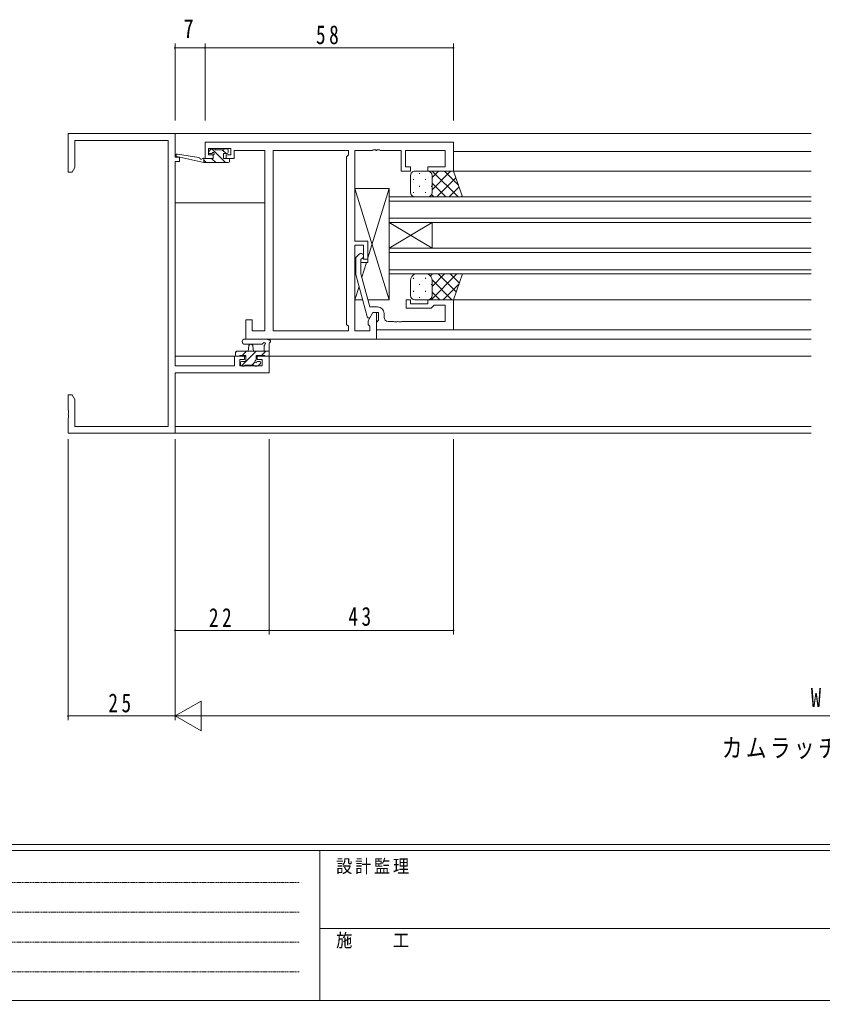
# Model space of a CAD drawing. Units: millimetres on the paper. Extents: x -397 to 397, y -282 to 282.
# Drawn here: x -206.5 to -19, y -282.1 to -53.1 of the extents above; entities that cross this region are included whole.
import ezdxf
from ezdxf.enums import TextEntityAlignment as Align

# ---------------------------------------------------------------- set-up
doc = ezdxf.new("R2010")
doc.units = ezdxf.units.MM
doc.linetypes.add('USER1', pattern=[0.375, 0.25, -0.125])
for name, color, linetype, lineweight in [('0-1_YKK_ZWAK', 7, 'Continuous', 18), ('0-3_YKK_11', 7, 'Continuous', 18), ('0-4_YKK_12', 2, 'Continuous', 18), ('0-5_YKK_13', 4, 'Continuous', 18), ('0-6_YKK_D', 6, 'Continuous', 18)]:
    doc.layers.add(name, color=color, linetype=linetype, lineweight=lineweight)
doc.layers.add('0-2_USER1', color=7, linetype='Continuous')
doc.styles.add('ＭＳ ゴシック', font='')
doc.styles.get('ＭＳ ゴシック').set_extended_font_data('MS Gothic')

msp = doc.modelspace()

# ---------------------------------------------------------------- linework, layer by layer
at = {"layer": '0-1_YKK_ZWAK'}
for p, q in [((376.092, -245.688), (-393.908, -245.688)), ((338.292, -247.088), (-393.908, -247.088)), ((-136.308, -247.088), (-136.308, -282.088)), ((-136.308, -265.287), (-7.508, -265.287)), ((-393.908, -282.088), (338.292, -282.088))]:
    msp.add_line(p, q, dxfattribs=at)
at = {"layer": '0-1_YKK_ZWAK', "linetype": 'USER1'}
for p, q in [((-389.31, -254.6), (-141.117, -254.6)), ((-389.31, -261.529), (-141.117, -261.529)), ((-389.31, -268.457), (-141.117, -268.457)), ((-389.31, -275.386), (-141.117, -275.386))]:
    msp.add_line(p, q, dxfattribs=at)
at = {"layer": '0-3_YKK_11'}
for p, q in [((-195.151, -79.688), (-170.151, -79.688)), ((-171.781, -81.318), (-193.521, -81.318)), ((-171.781, -148.058), (-171.781, -81.318)), ((-163.151, -85.488), (-163.151, -81.688)), ((-163.151, -81.688), (-105.151, -81.688)), ((-162.351, -83.188), (-162.351, -84.688)), ((-157.151, -83.188), (-162.351, -83.188)), ((-162.351, -84.688), (-161.251, -84.688)), ((-161.251, -84.688), (-161.251, -85.488)), ((-149.151, -83.618), (-156.351, -83.618)), ((-149.151, -125.758), (-149.151, -83.618)), ((-129.651, -83.618), (-147.221, -83.618)), ((-147.221, -83.618), (-147.221, -125.758)), ((-147.221, -83.618), (-147.221, -125.758)), ((-124.109, -83.618), (-128.151, -83.618)), ((-128.151, -83.618), (-128.151, -104.788)), ((-107.081, -83.618), (-116.351, -83.618)), ((-170.151, -86.188), (-170.151, -133.958)), ((-161.251, -85.488), (-163.151, -85.488)), ((-130.081, -124.258), (-130.081, -85.118)), ((-128.151, -105.788), (-128.151, -125.758)), ((-127.175, -107.863), (-127.951, -108.639)), ((-127.951, -108.639), (-127.951, -112.584)), ((-126.751, -109.136), (-126.327, -108.712)), ((-126.751, -112.426), (-126.751, -109.136)), ((-127.951, -112.584), (-125.244, -122.688)), ((-124.671, -120.188), (-126.751, -112.426)), ((-105.151, -125.488), (-105.151, -118.488)), ((-122.851, -120.188), (-124.671, -120.188)), ((-116.151, -120.488), (-110.351, -120.488)), ((-111.151, -119.488), (-115.151, -119.488)), ((-107.081, -119.788), (-107.081, -123.558)), ((-125.244, -122.688), (-124.644, -122.688)), ((-125.081, -123.445), (-123.951, -121.488)), ((-125.081, -124.258), (-125.081, -123.445)), ((-124.644, -122.688), (-123.951, -121.488)), ((-123.951, -121.488), (-123.151, -121.488)), ((-123.951, -121.488), (-122.651, -121.488)), ((-123.151, -121.488), (-123.151, -127.688)), ((-122.651, -121.488), (-122.651, -123.288)), ((-121.351, -122.558), (-121.351, -121.688)), ((-107.081, -123.558), (-117.193, -123.558)), ((-152.151, -125.758), (-149.151, -125.758)), ((-147.221, -125.758), (-129.651, -125.758)), ((-128.151, -125.758), (-124.651, -125.758)), ((-124.651, -124.688), (-125.081, -124.258)), ((-124.651, -125.758), (-124.651, -124.688)), ((-123.151, -125.488), (-105.151, -125.488)), ((-123.151, -127.688), (-153.651, -127.688)), ((-156.251, -133.958), (-156.251, -131.688)), ((-155.051, -132.488), (-155.051, -133.958)), ((-150.951, -131.688), (-148.151, -131.688)), ((-149.781, -133.958), (-149.781, -132.488)), ((-148.151, -131.688), (-148.151, -135.588)), ((-170.151, -133.958), (-156.251, -133.958)), ((-155.051, -133.958), (-149.781, -133.958)), ((-170.151, -135.588), (-170.151, -149.688)), ((-148.151, -135.588), (-170.151, -135.588)), ((-193.521, -141.779), (-193.521, -148.058)), ((-193.521, -148.058), (-171.781, -148.058)), ((-170.151, -149.688), (-195.151, -149.688))]:
    msp.add_line(p, q, dxfattribs=at)
for points in [[(-193.521, -81.318), (-193.521, -87.596), (-194.151, -88.688), (-195.151, -88.688), (-195.151, -79.688)], [(-170.151, -79.688), (-170.151, -85.188), (-169.151, -85.188), (-169.151, -86.188), (-170.151, -86.188)], [(-105.151, -81.688), (-105.151, -88.488), (-111.151, -88.488), (-111.151, -87.488), (-107.081, -87.488), (-107.081, -83.618)], [(-156.351, -83.618), (-156.351, -84.418), (-156.351, -85.488), (-158.251, -85.488), (-158.251, -84.688), (-157.151, -84.688), (-157.151, -83.188)], [(-130.081, -85.118), (-129.651, -84.688), (-129.651, -83.618)], [(-116.351, -83.618), (-116.351, -87.488), (-115.151, -87.488), (-115.151, -88.488), (-117.351, -88.488), (-117.351, -83.618), (-122.193, -83.618), (-122.376, -83.498), (-122.926, -83.498), (-123.109, -83.618), (-123.193, -83.618), (-123.376, -83.498), (-123.926, -83.498), (-124.109, -83.618)], [(-128.151, -104.788), (-125.151, -104.788), (-125.151, -108.988), (-126.151, -108.988), (-126.151, -105.788), (-128.151, -105.788)], [(-115.151, -119.488), (-115.151, -118.488), (-116.151, -118.488), (-116.151, -120.488)], [(-105.151, -118.488), (-111.151, -118.488), (-111.151, -119.488)], [(-110.351, -120.488), (-109.851, -119.988), (-109.651, -119.788), (-107.081, -119.788)], [(-153.651, -127.688), (-153.651, -123.188), (-152.151, -123.188), (-152.151, -125.758)], [(-122.651, -123.288), (-122.851, -123.488), (-123.151, -123.788), (-123.151, -125.488)], [(-117.193, -123.558), (-117.376, -123.678), (-117.926, -123.678), (-118.109, -123.558), (-118.193, -123.558), (-118.376, -123.678), (-118.926, -123.678), (-119.109, -123.558), (-120.351, -123.558)], [(-129.651, -125.758), (-129.651, -124.688), (-130.081, -124.258)], [(-156.251, -131.688), (-153.951, -131.688), (-153.951, -132.488), (-155.051, -132.488)], [(-149.781, -132.488), (-150.951, -132.488), (-150.951, -131.688)], [(-195.031, -144.413), (-195.151, -144.229), (-195.151, -140.688), (-194.151, -140.688), (-193.521, -141.779)], [(-195.151, -149.688), (-195.151, -146.146), (-195.031, -145.963), (-195.031, -145.413), (-195.151, -145.229), (-195.151, -145.146), (-195.031, -144.963), (-195.031, -144.413)]]:
    msp.add_lwpolyline(points, dxfattribs=at)
for centre, radius, start, end in [((-126.751, -108.288), 0.6, 314.99999, 135.00001), ((-122.851, -121.688), 1.5, 0.00001, 89.99999), ((-120.351, -122.558), 1, 180.00001, 269.99999)]:
    msp.add_arc(centre, radius, start, end, dxfattribs=at)
at = {"layer": '0-4_YKK_12'}
for p, q in [((-170.451, -79.688), (-21.651, -79.688)), ((-147.221, -83.888), (-147.221, -125.458)), ((-105.151, -83.888), (-21.651, -83.888)), ((-169.651, -85.095), (-169.651, -85.188)), ((-105.531, -88.488), (-21.651, -88.488)), ((-170.151, -95.888), (-149.151, -95.888)), ((-120.151, -94.488), (-120.151, -100.488)), ((-21.651, -94.488), (-120.151, -94.488)), ((-120.151, -95.488), (-21.651, -95.488)), ((-21.651, -99.488), (-120.151, -99.488)), ((-120.151, -100.488), (-120.151, -106.488)), ((-120.151, -100.488), (-110.151, -106.488)), ((-120.151, -106.488), (-110.151, -100.488)), ((-120.151, -100.488), (-21.651, -100.488)), ((-110.151, -100.488), (-110.151, -106.488)), ((-120.151, -106.488), (-120.151, -112.488)), ((-21.651, -106.488), (-120.151, -106.488)), ((-120.151, -107.488), (-21.651, -107.488)), ((-21.651, -111.488), (-120.151, -111.488)), ((-120.151, -112.488), (-21.651, -112.488)), ((-105.651, -118.488), (-21.651, -118.488)), ((-105.451, -125.488), (-21.651, -125.488)), ((-147.221, -127.688), (-21.651, -127.688)), ((-170.151, -131.688), (-153.651, -131.688)), ((-151.251, -131.688), (-21.651, -131.688)), ((-170.151, -148.058), (-21.651, -148.058)), ((-170.451, -149.688), (-21.651, -149.688))]:
    msp.add_line(p, q, dxfattribs=at)
at = {"layer": '0-5_YKK_13'}
for p, q in [((-164.564, -85.307), (-169.603, -84.491)), ((-161.765, -83.375), (-162.265, -83.875)), ((-162.053, -84.388), (-161.714, -84.388)), ((-158.369, -86.488), (-161.569, -83.288)), ((-160.953, -83.288), (-161.553, -83.288)), ((-158.753, -83.488), (-160.753, -83.488)), ((-158.224, -84.388), (-159.124, -83.488)), ((-158.053, -83.288), (-158.553, -83.288)), ((-157.753, -84.088), (-157.753, -83.588)), ((-163.451, -86.488), (-169.717, -85.08)), ((-163.451, -85.488), (-163.538, -85.473)), ((-163.451, -86.488), (-163.451, -85.488)), ((-161.253, -85.488), (-163.451, -85.488)), ((-162.859, -86.488), (-163.451, -85.896)), ((-157.753, -86.488), (-163.451, -86.488)), ((-160.614, -86.488), (-161.614, -85.488)), ((-161.253, -84.849), (-161.253, -85.488)), ((-157.753, -85.488), (-158.853, -85.488)), ((-157.453, -86.188), (-157.453, -85.788)), ((-114.151, -88.488), (-111.151, -88.488)), ((-113.071, -88.908), (-113.071, -89.108)), ((-105.151, -88.488), (-111.151, -88.488)), ((-110.151, -89.98), (-108.658, -88.488)), ((-110.151, -92.809), (-105.83, -88.488)), ((-104.078, -94.488), (-110.078, -88.488)), ((-103.985, -91.752), (-107.25, -88.488)), ((-103.008, -94.488), (-105.151, -88.488)), ((-115.151, -93.488), (-115.151, -89.488)), ((-114.486, -90.323), (-114.486, -90.523)), ((-111.656, -90.323), (-111.656, -90.523)), ((-110.151, -89.488), (-110.151, -93.088)), ((-110.151, -89.488), (-110.151, -93.488)), ((-106.907, -94.488), (-110.151, -91.243)), ((-109.001, -94.488), (-104.585, -90.072)), ((-120.151, -92.488), (-128.151, -92.488)), ((-128.151, -92.488), (-128.151, -104.788)), ((-120.151, -118.488), (-128.151, -92.488)), ((-120.151, -92.488), (-125.151, -108.738)), ((-120.151, -118.488), (-120.151, -92.488)), ((-114.486, -93.353), (-114.486, -93.553)), ((-113.071, -91.938), (-113.071, -92.138)), ((-111.656, -93.353), (-111.656, -93.553)), ((-110.241, -91.938), (-110.241, -92.138)), ((-106.173, -94.488), (-103.841, -92.156)), ((-120.151, -117.888), (-120.151, -93.888)), ((-111.151, -94.488), (-114.151, -94.488)), ((-111.151, -94.488), (-103.008, -94.488)), ((-109.735, -94.488), (-110.267, -93.955)), ((-103.345, -94.488), (-103.097, -94.24)), ((-127.951, -109.788), (-128.151, -109.788)), ((-127.951, -109.788), (-128.151, -109.788)), ((-128.151, -109.788), (-128.151, -118.488)), ((-125.474, -109.788), (-126.535, -113.234)), ((-115.151, -113.988), (-115.151, -117.488)), ((-114.486, -113.623), (-114.486, -113.423)), ((-111.151, -112.488), (-114.151, -112.488)), ((-111.656, -113.623), (-111.656, -113.423)), ((-110.497, -112.954), (-110.031, -112.488)), ((-110.374, -118.488), (-104.374, -112.488)), ((-110.151, -115.436), (-107.202, -112.488)), ((-105.534, -118.488), (-110.151, -113.871)), ((-110.151, -117.488), (-110.151, -113.988)), ((-104.508, -116.686), (-108.706, -112.488)), ((-103.763, -114.602), (-105.877, -112.488)), ((-103.019, -112.517), (-103.049, -112.488)), ((-127.199, -115.392), (-128.151, -118.488)), ((-114.486, -116.653), (-114.486, -116.453)), ((-113.071, -115.038), (-113.071, -114.838)), ((-111.656, -116.653), (-111.656, -116.453)), ((-110.241, -115.038), (-110.241, -114.838)), ((-108.362, -118.488), (-110.151, -116.699)), ((-107.546, -118.488), (-103.821, -114.763)), ((-128.151, -118.488), (-126.369, -118.488)), ((-125.127, -118.488), (-120.151, -118.488)), ((-114.151, -118.488), (-111.151, -118.488)), ((-113.071, -118.068), (-113.071, -117.868)), ((-110.241, -117.902), (-110.241, -117.868)), ((-153.879, -127.688), (-148.717, -127.688)), ((-155.691, -130.488), (-156.051, -130.848)), ((-148.151, -130.488), (-155.751, -130.488)), ((-151.201, -130.488), (-154.675, -133.961)), ((-153.446, -130.488), (-154.446, -131.488)), ((-153.879, -128.888), (-149.918, -128.89)), ((-153.051, -130.488), (-152.949, -129.343)), ((-151.851, -130.488), (-151.953, -129.343)), ((-148.956, -130.488), (-149.956, -131.488)), ((-149.351, -129.307), (-149.351, -130.488)), ((-148.151, -131.388), (-148.151, -128.707)), ((-156.051, -130.788), (-156.051, -131.388)), ((-155.751, -131.688), (-155.151, -131.688)), ((-151.251, -132.427), (-151.251, -131.488)), ((-151.251, -131.488), (-149.251, -131.488)), ((-149.051, -131.688), (-148.451, -131.688)), ((-154.851, -133.188), (-154.851, -133.688)), ((-154.551, -133.988), (-154.051, -133.988)), ((-153.851, -133.788), (-151.751, -133.788)), ((-151.472, -133.004), (-152.256, -133.788)), ((-151.551, -133.988), (-150.951, -133.988)), ((-150.451, -132.888), (-150.79, -132.888)), ((-150.739, -133.9), (-150.239, -133.4))]:
    msp.add_line(p, q, dxfattribs=at)
for points in [[(-158.853, -85.488), (-158.853, -84.388), (-158.053, -84.388)], [(-128.151, -104.788), (-125.151, -104.788), (-125.151, -109.788), (-126.751, -109.788)], [(-111.151, -112.488), (-103.008, -112.488), (-105.151, -118.488), (-111.151, -118.488)], [(-154.951, -131.488), (-153.651, -131.488), (-153.651, -132.888), (-154.551, -132.888)]]:
    msp.add_lwpolyline(points, dxfattribs=at)
for centre, radius, start, end in [((-169.651, -84.788), 0.3, 80.80246, 257.34138), ((-162.053, -84.088), 0.3, 135, 270), ((-161.553, -83.588), 0.3, 90, 135), ((-161.714, -84.088), 0.3, 270, 326.94427), ((-161.253, -84.388), 0.25, 303.05573, 146.94427), ((-160.953, -84.849), 0.3, 123.05573, 180), ((-160.953, -83.488), 0.2, 0, 90), ((-158.553, -83.488), 0.2, 90, 180), ((-158.053, -83.588), 0.3, 0, 90), ((-158.053, -84.088), 0.3, 270, 0), ((-164.612, -85.603), 0.3, 20.80246, 80.80246), ((-164.051, -85.39), 0.3, 200.80246, 320.80246), ((-163.586, -85.77), 0.3, 80.80246, 140.80246), ((-157.753, -85.788), 0.3, 0, 90), ((-157.753, -86.188), 0.3, 270, 0), ((-114.151, -89.488), 1, 89.9999, 179.9999), ((-111.151, -89.488), 1, 359.9999, 89.9999), ((-114.151, -93.488), 1, 179.9999, 269.9999), ((-111.151, -93.488), 1, 269.9999, 359.9999), ((-113.619, -113.926), 1.534, 110.30881, 182.3117), ((-111.683, -113.926), 1.534, 357.68843, 69.69136), ((-114.151, -117.488), 1, 180.0001, 270.0001), ((-111.151, -117.488), 1, 270.0001, 0.0001), ((-153.879, -128.288), 0.6, 89.95977, 269.95977), ((-148.717, -127.988), 0.3, 40.52878, 90), ((-148.261, -127.598), 0.3, 220.52878, 280.52878), ((-148.151, -128.188), 0.3, 300, 100.52878), ((-155.751, -130.788), 0.3, 90, 180), ((-152.451, -129.388), 0.5, 5.09207, 174.90793), ((-149.918, -128.59), 0.3, 269.95977, 340.81024), ((-149.351, -128.788), 0.3, 300, 160.81024), ((-149.051, -129.307), 0.3, 120, 180), ((-147.851, -128.707), 0.3, 120, 180), ((-155.751, -131.388), 0.3, 180, 270), ((-155.151, -131.488), 0.2, 270, 0), ((-151.251, -132.888), 0.25, 123.05573, 326.94427), ((-151.551, -132.427), 0.3, 303.05573, 0), ((-149.051, -131.488), 0.2, 180, 270), ((-148.451, -131.388), 0.3, 270, 0), ((-154.551, -133.188), 0.3, 90, 180), ((-154.551, -133.688), 0.3, 180, 270), ((-154.051, -133.788), 0.2, 270, 0), ((-151.551, -133.788), 0.2, 180, 270), ((-150.79, -133.188), 0.3, 90, 146.94427), ((-150.951, -133.688), 0.3, 270, 315), ((-150.451, -133.188), 0.3, 315, 90)]:
    msp.add_arc(centre, radius, start, end, dxfattribs=at)
at = {"layer": '0-6_YKK_D'}
for p, q in [((-170.151, -76.688), (-170.151, -58.688)), ((-163.151, -76.688), (-163.151, -58.688)), ((-163.151, -76.688), (-163.151, -58.688)), ((-105.151, -76.688), (-105.151, -58.688)), ((-163.151, -59.688), (-170.151, -59.688)), ((-105.151, -59.688), (-163.151, -59.688)), ((-195.151, -151.058), (-195.151, -216.688)), ((-170.151, -151.058), (-170.151, -196.688)), ((-170.151, -151.058), (-170.151, -216.688)), ((-170.151, -151.058), (-170.151, -216.688)), ((-148.151, -151.058), (-148.151, -196.688)), ((-148.151, -151.058), (-148.151, -196.688)), ((-105.151, -151.058), (-105.151, -196.688)), ((-148.151, -195.688), (-170.151, -195.688)), ((-105.151, -195.688), (-148.151, -195.688)), ((-170.151, -215.688), (-164.089, -212.188)), ((-164.089, -219.188), (-164.089, -212.188)), ((-170.151, -215.688), (-164.089, -219.188)), ((122.849, -215.688), (-163.151, -215.688))]:
    msp.add_line(p, q, dxfattribs=at)
msp.add_lwpolyline([(-195.151, -215.688), (-170.151, -215.688), (-158.027, -215.688)], dxfattribs=at)
for centre, start, end in [((-170.151, -59.688), 0, 180), ((-170.151, -59.688), 180, 0), ((-163.151, -59.688), 0, 180), ((-163.151, -59.688), 0, 180), ((-163.151, -59.688), 180, 0), ((-163.151, -59.688), 180, 0), ((-105.151, -59.688), 0, 180), ((-105.151, -59.688), 180, 0), ((-170.151, -195.688), 0, 180), ((-170.151, -195.688), 180, 0), ((-148.151, -195.688), 0, 180), ((-148.151, -195.688), 0, 180), ((-148.151, -195.688), 180, 0), ((-148.151, -195.688), 180, 0), ((-105.151, -195.688), 0, 180), ((-105.151, -195.688), 180, 0), ((-195.151, -215.688), 0, 180), ((-195.151, -215.688), 180, 0)]:
    msp.add_arc(centre, 0.106, start, end, dxfattribs=at)

# ---------------------------------------------------------------- texts
at = {"layer": '0-1_YKK_ZWAK', "char_height": 3.079, "attachment_point": 7, "style": 'ＭＳ ゴシック'}
for s, insert in [('\\T1.17;\\W0.9;設計監理', (-132.539, -252.62)), ('\\T1.17;\\W0.9;施\u3000\u3000工', (-132.539, -269.942))]:
    msp.add_mtext(s, dxfattribs=dict(at, insert=insert))
at = {"layer": '0-2_USER1', "insert": (-42.47, -225.761), "char_height": 4.399, "attachment_point": 7, "style": 'ＭＳ ゴシック'}
msp.add_mtext('\\T1.17;\\W0.8;カムラッチハンドル', dxfattribs=at)
at = {"layer": '0-6_YKK_D', "color": 7, "style": 'ＭＳ ゴシック', "width": 0.8}
for s, p in [('7', (-168.198, -58.688)), ('W', (-21.686, -214.888))]:
    msp.add_text(s, height=4.399, dxfattribs=at).set_placement(p, align=Align.BOTTOM_LEFT)
at = {"layer": '0-6_YKK_D', "color": 7, "char_height": 4.399, "attachment_point": 7, "style": 'ＭＳ ゴシック'}
for s, insert in [('\\T1.37;\\W0.75;58', (-137.246, -58.888)), ('\\T1.37;\\W0.75;22', (-162.246, -194.888)), ('\\T1.37;\\W0.75;43', (-129.685, -194.688)), ('\\T1.37;\\W0.75;25', (-185.733, -214.888))]:
    msp.add_mtext(s, dxfattribs=dict(at, insert=insert))

doc.saveas('drawing.dxf')
